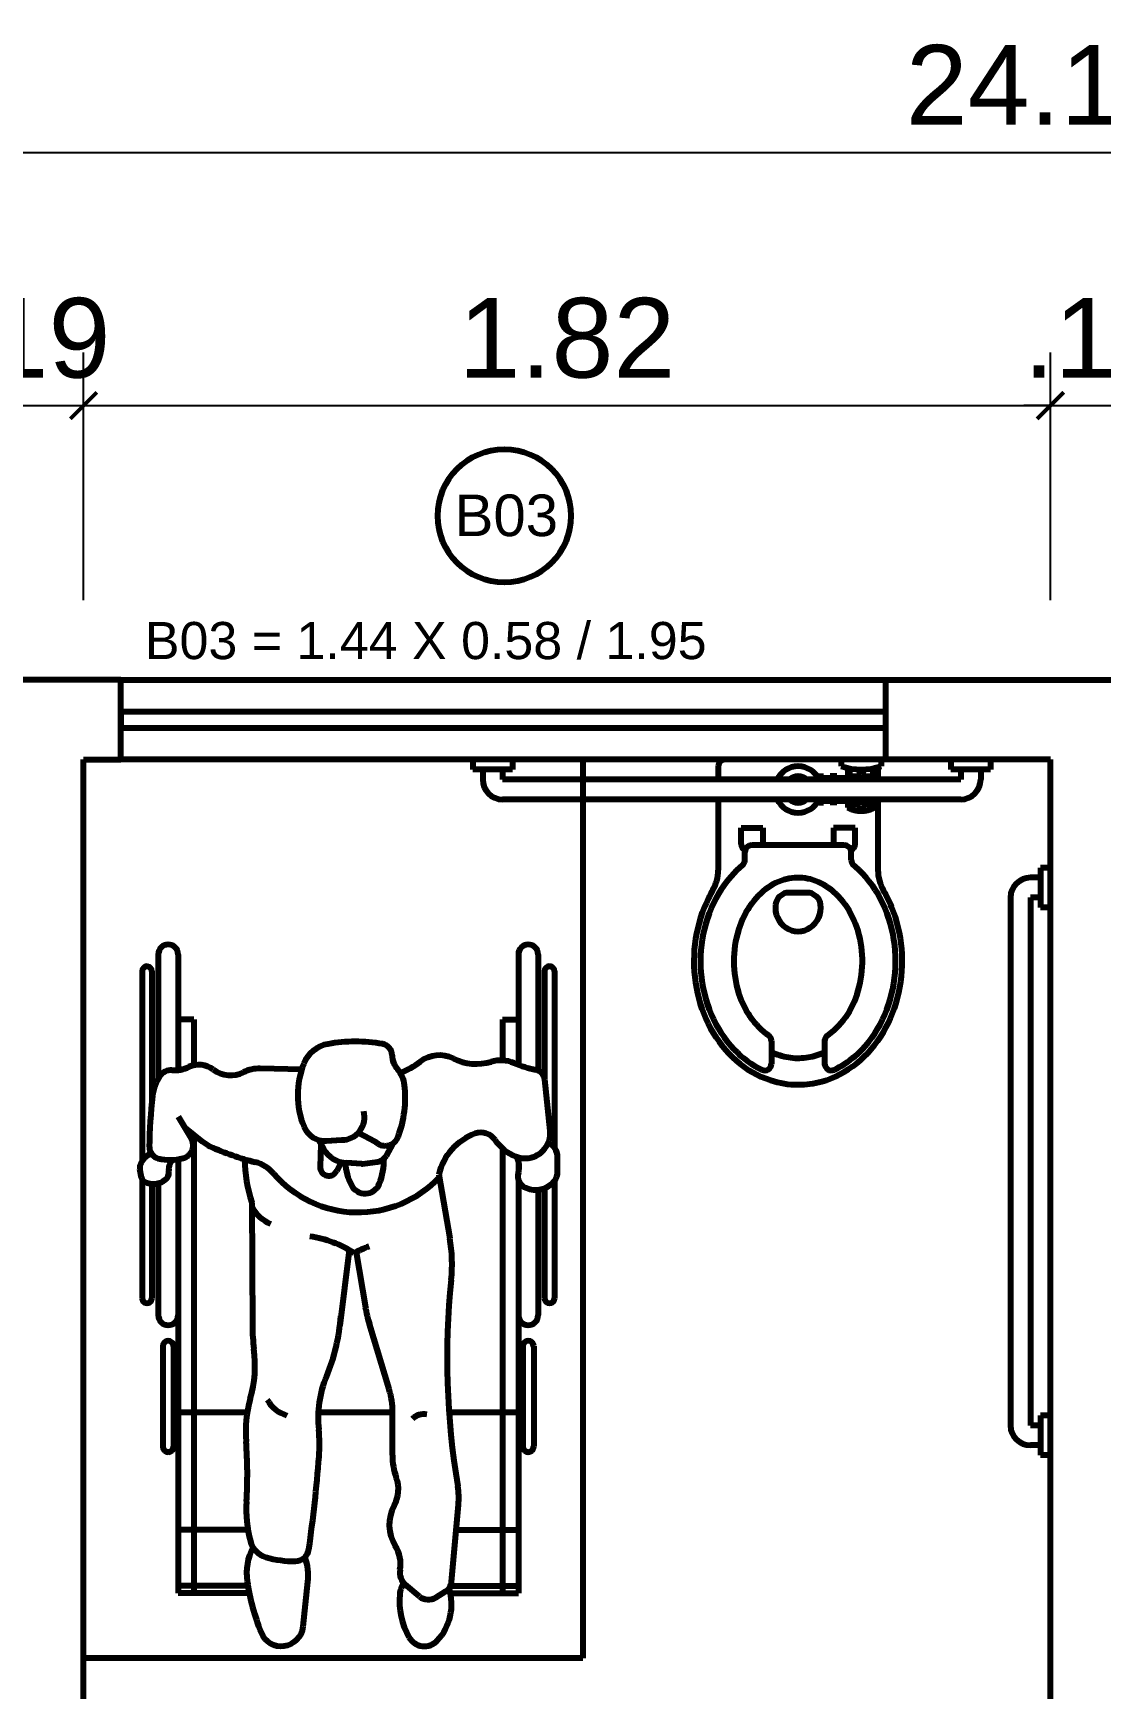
# Model space of a CAD drawing. Header units: metres. Extents: x -15851 to -15710, y 6781 to 6850.
# Drawn here: x -15739.006 to -15736.996, y 6804.268 to 6807.385 of the extents above; entities that cross this region are included whole.
import ezdxf

# ---------------------------------------------------------------- set-up
doc = ezdxf.new("R2010")
doc.units = ezdxf.units.M
doc.layers.add('cota', color=18, linetype='Continuous', lineweight=9)
doc.layers.add('parede', color=8, linetype='Continuous', lineweight=80)
doc.styles.add('AMBI', font='arial.ttf')
doc.styles.add('arial', font='arial.ttf')
doc.dimstyles.new('1-50', dxfattribs={"dimtxt": 0.15, "dimasz": 0.05, "dimexe": 0.1, "dimexo": 0.15, "dimgap": 0.05, "dimtad": 1, "dimzin": 4, "dimdsep": 46, "dimtxsty": 'arial', "dimblk": 'ARCHTICK', "dimcen": 0, "dimdle": 0.08, "dimclrd": 256, "dimclre": 256, "dimclrt": 256, "dimadec": 1, "dimazin": 0, "dimtfac": 1, "dimtix": 1, "dimtmove": 0, "dimatfit": 0, "dimldrblk": 'ARCHTICK', "dimfxl": 1, "dimtolj": 1, "dimarcsym": 0})

# ---------------------------------------------------------------- blocks, each defined once
blk = doc.blocks.new('asdf')
at = {"layer": 'parede'}
for p, q in [((-15950.4837, 6806.1675), (-15950.9337, 6806.1675)), ((-15950.4837, 6806.1675), (-15949.0437, 6806.1675)), ((-15950.4837, 6806.0175), (-15950.4837, 6806.1675)), ((-15949.0437, 6806.0175), (-15949.0437, 6806.1675)), ((-15949.0437, 6806.1675), (-15948.5187, 6806.1675)), ((-15950.5537, 6802.7175), (-15950.5537, 6806.0175)), ((-15950.5537, 6806.0175), (-15950.4837, 6806.0175)), ((-15949.0437, 6806.0175), (-15950.4837, 6806.0175)), ((-15949.8212, 6806.0175), (-15949.8212, 6805.9987)), ((-15949.7462, 6806.0175), (-15949.7462, 6805.9987)), ((-15949.1275, 6806.0175), (-15949.1275, 6806.005)), ((-15949.0525, 6806.0175), (-15949.0525, 6806.005)), ((-15948.7337, 6806.0175), (-15949.0437, 6806.0175)), ((-15948.9212, 6806.0175), (-15948.9212, 6805.9987)), ((-15948.8462, 6806.0175), (-15948.8462, 6805.9987)), ((-15948.7337, 6802.7175), (-15948.7337, 6806.0175)), ((-15949.7462, 6805.9987), (-15949.8212, 6805.9987)), ((-15949.8024, 6805.9987), (-15949.8024, 6805.98)), ((-15949.7649, 6805.9987), (-15949.7649, 6805.98)), ((-15948.9024, 6805.98), (-15949.7649, 6805.98)), ((-15949.1726, 6805.986), (-15949.1607, 6805.986)), ((-15949.1607, 6805.986), (-15949.1607, 6805.98)), ((-15949.1607, 6805.9829), (-15949.1482, 6805.9829)), ((-15949.1482, 6805.986), (-15949.1482, 6805.98)), ((-15949.1357, 6805.986), (-15949.1482, 6805.986)), ((-15949.1357, 6805.986), (-15949.1357, 6805.98)), ((-15949.1357, 6805.9829), (-15949.065, 6805.9829)), ((-15949.115, 6806.0015), (-15949.115, 6805.9829)), ((-15949.1118, 6806.0008), (-15949.1118, 6805.9891)), ((-15949.1087, 6805.986), (-15949.0962, 6805.986)), ((-15949.0931, 6805.9988), (-15949.0931, 6805.9891)), ((-15949.0868, 6805.9988), (-15949.0868, 6805.9891)), ((-15949.0837, 6805.986), (-15949.0712, 6805.986)), ((-15949.0681, 6806.0008), (-15949.0681, 6805.9891)), ((-15949.065, 6806.0015), (-15949.065, 6805.9829)), ((-15948.8462, 6805.9987), (-15948.9212, 6805.9987)), ((-15948.9024, 6805.9987), (-15948.9024, 6805.98)), ((-15948.8649, 6805.9987), (-15948.8649, 6805.98)), ((-15948.9024, 6805.9425), (-15949.7649, 6805.9425)), ((-15949.1726, 6805.9365), (-15949.1607, 6805.9365)), ((-15949.1607, 6805.9425), (-15949.1607, 6805.9365)), ((-15949.1607, 6805.9396), (-15949.1482, 6805.9396)), ((-15949.1482, 6805.9425), (-15949.1482, 6805.9365)), ((-15949.1357, 6805.9365), (-15949.1482, 6805.9365)), ((-15949.1357, 6805.9425), (-15949.1357, 6805.9365)), ((-15949.1357, 6805.9396), (-15949.065, 6805.9396)), ((-15949.115, 6805.9396), (-15949.115, 6805.9271)), ((-15949.1118, 6805.9302), (-15949.1118, 6805.9255)), ((-15949.1087, 6805.9333), (-15949.0962, 6805.9333)), ((-15949.0931, 6805.9302), (-15949.0931, 6805.9209)), ((-15949.0868, 6805.9302), (-15949.0868, 6805.9209)), ((-15949.0837, 6805.9333), (-15949.0712, 6805.9333)), ((-15949.0681, 6805.9302), (-15949.0681, 6805.9255)), ((-15949.065, 6805.9396), (-15949.065, 6805.9271)), ((-15948.7524, 6805.7953), (-15948.7712, 6805.7953)), ((-15948.7524, 6805.814), (-15948.7524, 6805.739)), ((-15948.7337, 6805.814), (-15948.7524, 6805.814)), ((-15948.8087, 6805.7578), (-15948.8087, 6804.764)), ((-15948.7712, 6805.7578), (-15948.7712, 6804.764)), ((-15948.7524, 6805.7578), (-15948.7712, 6805.7578)), ((-15948.7337, 6805.739), (-15948.7524, 6805.739)), ((-15950.4131, 6805.6507), (-15950.4131, 6805.4171)), ((-15950.3757, 6805.6507), (-15950.3757, 6805.433)), ((-15949.7352, 6805.6507), (-15949.7352, 6805.4429)), ((-15949.6979, 6805.6507), (-15949.6979, 6805.4321)), ((-15950.4437, 6805.619), (-15950.4437, 6805.2606)), ((-15950.425, 6805.619), (-15950.425, 6805.3743)), ((-15949.686, 6805.619), (-15949.686, 6805.4169)), ((-15949.6673, 6805.619), (-15949.6673, 6805.2869)), ((-15950.3459, 6805.528), (-15950.3757, 6805.528)), ((-15950.3459, 6805.528), (-15950.3459, 6805.442)), ((-15949.7651, 6805.528), (-15949.7651, 6805.4511)), ((-15949.7651, 6805.528), (-15949.7352, 6805.528)), ((-15950.1431, 6805.4341), (-15950.2213, 6805.4358)), ((-15949.6754, 6805.3194), (-15949.6857, 6805.4153)), ((-15950.3757, 6805.3454), (-15950.3511, 6805.3046)), ((-15950.3634, 6805.325), (-15950.3303, 6805.2984)), ((-15950.3576, 6805.3203), (-15950.3606, 6805.3203)), ((-15950.3459, 6805.3109), (-15950.3459, 6804.4478)), ((-15950.1116, 6805.3015), (-15950.102, 6805.2848)), ((-15950.0968, 6805.2998), (-15950.0677, 6805.3013)), ((-15949.9715, 6805.2948), (-15949.9841, 6805.2717)), ((-15950.4452, 6805.2585), (-15950.438, 6805.2683)), ((-15950.3757, 6805.265), (-15950.3757, 6804.4478)), ((-15950.1068, 6805.2932), (-15950.1084, 6805.2508)), ((-15949.7651, 6805.2857), (-15949.7651, 6804.4478)), ((-15949.7352, 6805.2633), (-15949.7352, 6805.2405)), ((-15949.6613, 6805.2417), (-15949.6614, 6805.2691)), ((-15950.4448, 6805.2305), (-15950.4479, 6805.2467)), ((-15950.0691, 6805.2597), (-15950.0771, 6805.243)), ((-15950.0304, 6805.2566), (-15950.0585, 6805.2581)), ((-15950.0284, 6805.2567), (-15950.0007, 6805.2604)), ((-15949.8848, 6805.2364), (-15949.8643, 6805.1162)), ((-15950.4437, 6805.2273), (-15950.4437, 6805.0031)), ((-15950.425, 6805.2189), (-15950.425, 6805.0031)), ((-15950.4131, 6805.22), (-15950.4131, 6804.9714)), ((-15949.7352, 6805.2268), (-15949.7352, 6804.4478)), ((-15949.6979, 6805.2076), (-15949.6979, 6804.9714)), ((-15949.686, 6805.2106), (-15949.686, 6805.0031)), ((-15949.6673, 6805.2244), (-15949.6673, 6805.0031)), ((-15950.2371, 6805.1839), (-15950.2359, 6804.951)), ((-15950.0535, 6805.0939), (-15950.0711, 6804.9521)), ((-15950.0407, 6805.0901), (-15950.0233, 6804.9868)), ((-15949.9784, 6804.8322), (-15950.0156, 6804.9543)), ((-15950.4045, 6804.913), (-15950.4045, 6804.724)), ((-15950.3842, 6804.913), (-15950.3842, 6804.724)), ((-15949.7267, 6804.913), (-15949.7267, 6804.724)), ((-15949.7064, 6804.913), (-15949.7064, 6804.724)), ((-15950.2455, 6804.7885), (-15950.3757, 6804.7885)), ((-15949.972, 6804.7885), (-15950.1119, 6804.7885)), ((-15949.9723, 6804.7077), (-15949.972, 6804.7882)), ((-15949.7352, 6804.7885), (-15949.8657, 6804.7885)), ((-15948.7524, 6804.764), (-15948.7712, 6804.764)), ((-15948.7337, 6804.7828), (-15948.7524, 6804.7828)), ((-15948.7524, 6804.7828), (-15948.7524, 6804.7078)), ((-15948.7524, 6804.7265), (-15948.7712, 6804.7265)), ((-15948.7337, 6804.7078), (-15948.7524, 6804.7078)), ((-15949.861, 6804.4692), (-15949.848, 6804.6147)), ((-15950.2444, 6804.5672), (-15950.3757, 6804.5672)), ((-15949.8522, 6804.5672), (-15949.7352, 6804.5672)), ((-15950.2444, 6804.4619), (-15950.3757, 6804.4619)), ((-15950.1406, 6804.3851), (-15950.1314, 6804.4693)), ((-15949.9215, 6804.442), (-15949.9481, 6804.4643)), ((-15949.8905, 6804.4399), (-15949.8717, 6804.4518)), ((-15949.8629, 6804.4619), (-15949.7352, 6804.4619)), ((-15950.2418, 6804.4478), (-15950.3757, 6804.4478)), ((-15949.8631, 6804.4478), (-15949.7352, 6804.4478))]:
    blk.add_line(p, q, dxfattribs=at)
at = {"layer": 'parede', "linetype": 'ByBlock', "ltscale": 0.15}
for p, q in [((-15949.0437, 6806.1075), (-15950.4837, 6806.1075)), ((-15950.4837, 6806.1075), (-15950.4837, 6806.0775)), ((-15949.0437, 6806.0775), (-15949.0437, 6806.1075)), ((-15950.4837, 6806.0775), (-15949.0437, 6806.0775))]:
    blk.add_line(p, q, dxfattribs=at)
at = {"layer": 'parede', "ltscale": 0.15}
for p, q in [((-15949.6139, 6806.0175), (-15949.6139, 6804.3257)), ((-15949.6139, 6804.3257), (-15950.5537, 6804.3257))]:
    blk.add_line(p, q, dxfattribs=at)
at = {"layer": 'parede', "linetype": 'Continuous'}
for p, q in [((-15949.0525, 6806.0175), (-15949.3466, 6806.0175)), ((-15949.3591, 6806.005), (-15949.3591, 6805.98)), ((-15949.0583, 6806.0031), (-15949.0583, 6805.98)), ((-15949.3591, 6805.9425), (-15949.3591, 6805.8091)), ((-15949.0583, 6805.9425), (-15949.0583, 6805.8091)), ((-15949.316, 6805.8583), (-15949.316, 6805.8887)), ((-15949.316, 6805.8887), (-15949.2753, 6805.8887)), ((-15949.2753, 6805.8887), (-15949.2753, 6805.8583)), ((-15949.1014, 6805.8887), (-15949.1421, 6805.8887)), ((-15949.1421, 6805.8887), (-15949.1421, 6805.8583)), ((-15949.1014, 6805.8583), (-15949.1014, 6805.8887)), ((-15949.1212, 6805.8564), (-15949.2962, 6805.8564)), ((-15949.3087, 6805.8283), (-15949.3087, 6805.8439)), ((-15949.1087, 6805.8283), (-15949.1087, 6805.8439)), ((-15949.2587, 6805.4879), (-15949.2587, 6805.4448))]:
    blk.add_line(p, q, dxfattribs=at)
at = {"layer": 'parede'}
for points in [[(-15949.1945, 6805.98), (-15949.1962, 6805.9829), (-15949.2212, 6805.9829), (-15949.2229, 6805.98)], [(-15949.2229, 6805.9425), (-15949.2212, 6805.9396), (-15949.1962, 6805.9396), (-15949.1945, 6805.9425)]]:
    blk.add_lwpolyline(points, dxfattribs=at)
at = {"layer": 'parede', "linetype": 'Continuous', "flags": 128}
for points in [[(-15949.1663, 6805.7449, 0.377621), (-15949.1911, 6805.7668), (-15949.2263, 6805.7668, 0.377621), (-15949.2511, 6805.7449)], [(-15949.1532, 6805.4983, 0.248891), (-15949.1587, 6805.4879), (-15949.1587, 6805.4448, 0.551149), (-15949.1408, 6805.4336)]]:
    blk.add_lwpolyline(points, format="xyb", dxfattribs=at)
at = {"layer": 'parede'}
blk.add_circle((-15949.7616, 6806.4764), 0.1254, dxfattribs=at)
at = {"layer": 'parede', "linetype": 'Continuous'}
for centre, radius, start, end in [((-15949.3466, 6806.005), 0.0125, 90, 180), ((-15949.3035, 6805.8583), 0.0125, 180, 247.3817), ((-15949.2962, 6805.8439), 0.0125, 90, 180), ((-15949.2878, 6805.8583), 0.0125, 350.9999, 0), ((-15949.1296, 6805.8583), 0.0125, 180, 189.0001), ((-15949.1212, 6805.8439), 0.0125, 0, 90), ((-15949.1139, 6805.8583), 0.0125, 292.6183, 0), ((-15949.3212, 6805.8283), 0.0125, 309.6473, 0), ((-15949.0962, 6805.8283), 0.0125, 180, 230.3906), ((-15949.4341, 6805.8091), 0.075, 329.4655, 0), ((-15948.9833, 6805.8091), 0.075, 180, 210.5285), ((-15949.2712, 6805.4879), 0.0125, 0, 55.8586), ((-15949.2712, 6805.4448), 0.0125, 244.5524, 0)]:
    blk.add_arc(centre, radius, start, end, dxfattribs=at)
at = {"layer": 'parede'}
for centre, radius, start, end in [((-15949.7649, 6805.98), 0.0375, 180, 270), ((-15949.2087, 6805.9612), 0.0437, 25.3769, 154.6231), ((-15949.2087, 6805.9612), 0.025, 48.5904, 131.4096), ((-15949.09, 6806.1144), 0.1156, 251.0754, 288.9246), ((-15949.0806, 6805.9612), 0.0406, 147.7958, 152.5136), ((-15949.1087, 6805.9891), 0.00313, 180, 270), ((-15949.0962, 6805.9891), 0.00313, 270, 0), ((-15949.0837, 6805.9891), 0.00313, 180, 270), ((-15949.0712, 6805.9891), 0.00313, 270, 0), ((-15949.0993, 6805.9612), 0.0406, 27.4869, 32.2048), ((-15948.9024, 6805.98), 0.0375, 270, 0), ((-15949.2087, 6805.9612), 0.0437, 205.3769, 334.6231), ((-15949.2087, 6805.9612), 0.025, 228.5904, 311.4096), ((-15949.0806, 6805.9612), 0.0406, 207.4864, 212.2042), ((-15949.09, 6805.974), 0.0531, 241.9275, 298.0725), ((-15949.1087, 6805.9302), 0.00313, 90, 180), ((-15949.0962, 6805.9302), 0.00313, 0, 90), ((-15949.0837, 6805.9302), 0.00313, 90, 180), ((-15949.0712, 6805.9302), 0.00313, 0, 90), ((-15949.0993, 6805.9612), 0.0406, 327.7952, 332.5131), ((-15948.7712, 6805.7578), 0.0375, 90, 180), ((-15950.3944, 6805.6507), 0.0187, 0, 180), ((-15949.7166, 6805.6507), 0.0187, 0, 180), ((-15950.4343, 6805.619), 0.00933, 0, 180), ((-15949.6766, 6805.619), 0.00933, 0, 180), ((-15950.0832, 6805.4225), 0.0604, 100.0443, 158.1335), ((-15950.0417, 6805.1886), 0.2979, 80.2167, 100.0443), ((-15949.9948, 6805.4606), 0.0219, 0.9535, 80.2167), ((-15949.9317, 6805.4616), 0.0412, 180.9535, 221.3289), ((-15949.884, 6805.4017), 0.0591, 63.5166, 127.5222), ((-15949.8142, 6805.5417), 0.0972, 243.5166, 286.5694), ((-15949.7683, 6805.3871), 0.0641, 67.1485, 106.5694), ((-15950.3429, 6805.3756), 0.0815, 145.4123, 173.5457), ((-15950.3893, 6805.4076), 0.0251, 86.2268, 145.4123), ((-15950.3834, 6805.4978), 0.0653, 266.2268, 295.2149), ((-15950.3364, 6805.3981), 0.0449, 53.1315, 115.2149), ((-15950.2768, 6805.4776), 0.0545, 233.1315, 296.463), ((-15950.2228, 6805.3691), 0.0667, 88.7191, 116.463), ((-15949.9928, 6805.3862), 0.1578, 158.1335, 202.3739), ((-15950.0031, 6805.3988), 0.0539, 6.4099, 41.3289), ((-15950.0048, 6805.5591), 0.1393, 289.7257, 307.5222), ((-15949.6595, 6805.6452), 0.216, 247.1485, 258.553), ((-15949.7065, 6805.413), 0.0209, 6.1738, 78.553), ((-15950.1598, 6805.3812), 0.2116, 339.5864, 6.4099), ((-15949.4665, 6805.2764), 0.9635, 173.5457, 179.2953), ((-15950.0991, 6805.3424), 0.0428, 202.3739, 273.0345), ((-15950.0677, 6805.3441), 0.0428, 270, 15.4377), ((-15950.3728, 6805.2915), 0.0254, 284.3528, 31.0291), ((-15950.2877, 6805.3512), 0.0679, 231.1007, 245.8172), ((-15950.2197, 6804.9246), 0.4304, 59.1701, 64.8848), ((-15949.9858, 6805.3164), 0.0259, 239.1701, 339.5864), ((-15949.7799, 6805.2121), 0.1077, 109.9444, 166.9452), ((-15949.8056, 6805.2829), 0.0324, 34.5485, 109.9444), ((-15949.7082, 6805.3499), 0.0857, 214.5485, 248.1434), ((-15949.7225, 6805.3143), 0.0474, 248.1434, 6.1738), ((-15949.692, 6805.2689), 0.0306, 0.3734, 64.0963), ((-15950.4274, 6805.2606), 0.0131, 76.4185, 143.805), ((-15950.4079, 6805.288), 0.022, 179.2953, 256.2891), ((-15950.3903, 6805.3599), 0.096, 256.2891, 284.3528), ((-15950.3648, 6805.2452), 0.0288, 139.4894, 187.8265), ((-15950.1001, 6805.7689), 0.5257, 245.8172, 255.644), ((-15949.9801, 6805.2678), 0.2704, 180.5698, 198.0744), ((-15950.0558, 6805.3112), 0.0532, 209.7251, 267.1058), ((-15950.0036, 6805.2824), 0.0222, 277.5231, 331.3712), ((-15950.117, 6805.266), 0.1289, 338.468, 0.2381), ((-15949.7771, 6805.2519), 0.0434, 344.409, 23.6829), ((-15950.4329, 6805.2495), 0.0152, 143.805, 190.699), ((-15950.409, 6805.2392), 0.0158, 307.78, 7.8265), ((-15950.247, 6805.195), 0.0666, 40.6612, 75.644), ((-15950.0369, 6805.3754), 0.2103, 220.6612, 316.6858), ((-15950.092, 6805.2502), 0.0164, 177.8272, 334.231), ((-15949.9543, 6805.2652), 0.1072, 183.7076, 207.295), ((-15950.0298, 6805.2677), 0.0111, 267.1058, 277.5231), ((-15949.7116, 6805.2336), 0.0246, 164.409, 246.7071), ((-15949.6886, 6805.2416), 0.0273, 320.9982, 0.3734), ((-15950.4338, 6805.2325), 0.0112, 190.699, 244.4064), ((-15950.4224, 6805.2565), 0.0377, 244.4064, 307.78), ((-15950.0239, 6805.2293), 0.0289, 207.295, 338.468), ((-15949.7031, 6805.2533), 0.0461, 246.7071, 320.9982), ((-15950.1781, 6805.2042), 0.0652, 205.1049, 248.8275), ((-15950.1603, 6804.9078), 0.2146, 57.274, 81.2195), ((-15950.1492, 6805.0675), 0.2891, 354.1619, 9.6849), ((-15949.9463, 6804.9026), 0.21, 109.3703, 117.8163), ((-15948.4115, 6804.8898), 1.4578, 174.1619, 189.4895), ((-15950.4343, 6805.0031), 0.00933, 180, 0), ((-15949.7664, 6805.0302), 0.2606, 189.5756, 196.9445), ((-15949.6766, 6805.0031), 0.00933, 180, 0), ((-15950.3944, 6804.9714), 0.0187, 180, 0), ((-15949.8889, 6804.9528), 0.347, 180.312, 187.4493), ((-15950.4355, 6804.9973), 0.3672, 337.3879, 355.668), ((-15949.7166, 6804.9714), 0.0187, 180, 0), ((-15950.3944, 6804.913), 0.0102, 0, 180), ((-15949.7166, 6804.913), 0.0102, 0, 180), ((-15950.4646, 6804.8776), 0.2336, 344.1699, 7.4493), ((-15949.9083, 6804.7777), 0.204, 157.3879, 186.056), ((-15950.1204, 6804.7889), 0.1484, 359.7461, 16.9445), ((-15950.0197, 6804.7514), 0.2288, 164.1699, 184.4975), ((-15950.1544, 6804.8415), 0.0609, 208.693, 254.3358), ((-15949.9133, 6804.755), 0.03, 79.3771, 135.3134), ((-15948.7712, 6804.764), 0.0375, 180, 270), ((-15951.0364, 6804.6715), 0.791, 356.3024, 4.4975), ((-15950.3877, 6804.7269), 0.2782, 355.583, 6.056), ((-15950.3944, 6804.724), 0.0102, 180, 0), ((-15952.7923, 6804.9126), 2.6899, 351.839, 355.583), ((-15949.8513, 6804.7071), 0.1211, 179.7461, 200.1272), ((-15949.7166, 6804.724), 0.0102, 180, 0), ((-15950.0246, 6804.6436), 0.0635, 331.1107, 20.1272), ((-15949.9845, 6804.6269), 0.1371, 354.8929, 9.4895), ((-15950.0148, 6804.6054), 0.2327, 176.3024, 194.8355), ((-15949.9036, 6804.5768), 0.0747, 151.1107, 212.0847), ((-15950.1983, 6804.5568), 0.0429, 194.8355, 253.4823), ((-15950.1404, 6804.4856), 0.1065, 152.6529, 188.261), ((-15950.159, 6804.6894), 0.1811, 253.4823, 271.2881), ((-15950.1555, 6804.5345), 0.0262, 271.2881, 351.839), ((-15950.2365, 6804.4807), 0.1057, 353.7627, 19.5493), ((-15950.0213, 6804.5031), 0.0642, 349.8776, 32.0847), ((-15949.9293, 6804.4866), 0.0292, 169.8776, 230.0692), ((-15949.8326, 6804.5303), 0.4174, 188.261, 201.9692), ((-15949.9104, 6804.4416), 0.0483, 147.7219, 174.8934), ((-15949.9616, 6804.4272), 0.1006, 317.1659, 17.4034), ((-15949.8839, 6804.4713), 0.023, 302.0961, 354.8929), ((-15949.8192, 6804.4334), 0.1398, 174.8934, 209.1731), ((-15949.9046, 6804.4623), 0.0264, 230.0692, 302.0961), ((-15950.1815, 6804.3895), 0.0412, 201.9692, 353.7627), ((-15949.9122, 6804.3815), 0.0333, 209.1731, 317.1659)]:
    blk.add_arc(centre, radius, start, end, dxfattribs=at)
at = {"layer": 'parede', "linetype": 'Continuous'}
blk.add_ellipse((-15949.2087, 6805.739), major_axis=(0, -0.0449), ratio=0.952683, start_param=4.579645, end_param=7.986726, dxfattribs=at)
for points, knots in [([(-15949.3132, 6805.8186), (-15949.3286, 6805.8059), (-15949.3422, 6805.7904), (-15949.3679, 6805.7509), (-15949.3786, 6805.7258), (-15949.3915, 6805.6726), (-15949.3937, 6805.6446), (-15949.3893, 6805.5895), (-15949.3828, 6805.5624), (-15949.3617, 6805.513), (-15949.3472, 6805.4907), (-15949.314, 6805.456), (-15949.296, 6805.4428), (-15949.2766, 6805.4335)], [3.741091, 3.741091, 3.741091, 3.741091, 4.045411, 4.045411, 4.426754, 4.426754, 4.808096, 4.808096, 5.189438, 5.189438, 5.57078, 5.57078, 5.909278, 5.909278, 5.909278, 5.909278]), ([(-15949.1532, 6805.4983), (-15949.1489, 6805.5012), (-15949.1446, 6805.5045), (-15949.1285, 6805.5189), (-15949.1175, 6805.533), (-15949.1001, 6805.5658), (-15949.0937, 6805.5847), (-15949.087, 6805.6243), (-15949.0867, 6805.645), (-15949.0921, 6805.685), (-15949.098, 6805.7041), (-15949.1144, 6805.738), (-15949.1249, 6805.7525), (-15949.1487, 6805.7755), (-15949.1617, 6805.7837), (-15949.1884, 6805.7939), (-15949.2019, 6805.7959), (-15949.229, 6805.7939), (-15949.2425, 6805.7899), (-15949.2686, 6805.7755), (-15949.2811, 6805.765), (-15949.3029, 6805.7381), (-15949.3121, 6805.7217), (-15949.3252, 6805.6852), (-15949.329, 6805.6651), (-15949.3304, 6805.6245), (-15949.328, 6805.6041), (-15949.3174, 6805.5661), (-15949.3093, 6805.5485), (-15949.2892, 6805.5191), (-15949.2771, 6805.5071), (-15949.2643, 6805.4984), (-15949.2643, 6805.4983), (-15949.2642, 6805.4983)], [0.509912, 0.509912, 0.509912, 0.509912, 0.634301, 0.634301, 1.001215, 1.001215, 1.368128, 1.368128, 1.735042, 1.735042, 2.101955, 2.101955, 2.468868, 2.468868, 2.835782, 2.835782, 3.202695, 3.202695, 3.569609, 3.569609, 3.936522, 3.936522, 4.303435, 4.303435, 4.670349, 4.670349, 5.037262, 5.037262, 5.404176, 5.404176, 5.771089, 5.771089, 5.773195, 5.773195, 5.773195, 5.773195]), ([(-15949.1408, 6805.4336), (-15949.1271, 6805.4401), (-15949.1141, 6805.4486), (-15949.083, 6805.475), (-15949.0667, 6805.4956), (-15949.0416, 6805.5424), (-15949.0329, 6805.5685), (-15949.024, 6805.6229), (-15949.024, 6805.651), (-15949.0324, 6805.7054), (-15949.041, 6805.7317), (-15949.0657, 6805.7787), (-15949.0819, 6805.7994), (-15949.102, 6805.8168), (-15949.1031, 6805.8177), (-15949.1042, 6805.8186)], [0.373937, 0.373937, 0.373937, 0.373937, 0.613333, 0.613333, 0.994675, 0.994675, 1.376017, 1.376017, 1.757359, 1.757359, 2.138701, 2.138701, 2.520043, 2.520043, 2.542071, 2.542071, 2.542071, 2.542071]), ([(-15949.3695, 6805.771), (-15949.3738, 6805.7637), (-15949.3778, 6805.756), (-15949.3925, 6805.7237), (-15949.3998, 6805.697), (-15949.4062, 6805.6425), (-15949.4052, 6805.6145), (-15949.3952, 6805.5607), (-15949.3861, 6805.5348), (-15949.3606, 6805.4882), (-15949.3443, 6805.4674), (-15949.306, 6805.434), (-15949.284, 6805.4214), (-15949.2438, 6805.4083), (-15949.2263, 6805.4055), (-15949.2087, 6805.4055), (-15949.1937, 6805.4055), (-15949.1788, 6805.4075), (-15949.1406, 6805.418), (-15949.1182, 6805.4297), (-15949.0788, 6805.4614), (-15949.0617, 6805.4814), (-15949.0347, 6805.5269), (-15949.0248, 6805.5523), (-15949.0131, 6805.6057), (-15949.0112, 6805.6336), (-15949.0159, 6805.6884), (-15949.0223, 6805.7154), (-15949.037, 6805.7509), (-15949.0421, 6805.7612), (-15949.0479, 6805.771)], [4.092165, 4.092165, 4.092165, 4.092165, 4.209542, 4.209542, 4.571964, 4.571964, 4.934387, 4.934387, 5.296809, 5.296809, 5.659232, 5.659232, 6.021654, 6.021654, 6.283185, 6.283185, 6.283185, 6.506079, 6.506079, 6.868501, 6.868501, 7.230924, 7.230924, 7.593347, 7.593347, 7.955769, 7.955769, 8.318192, 8.318192, 8.474231, 8.474231, 8.474231, 8.474231]), ([(-15949.2587, 6805.4666), (-15949.2575, 6805.4661), (-15949.2564, 6805.4656), (-15949.2446, 6805.4606), (-15949.2337, 6805.4577), (-15949.2117, 6805.455), (-15949.2006, 6805.4553), (-15949.1791, 6805.4588), (-15949.1688, 6805.462), (-15949.1587, 6805.4666)], [5.9223238, 5.9223238, 5.9223238, 5.9223238, 5.9481799, 5.9481799, 6.1834525, 6.1834525, 6.418725, 6.418725, 6.6440049, 6.6440049, 6.6440049, 6.6440049])]:
    blk.add_open_spline(points, degree=3, knots=knots, dxfattribs=at)
at = {"layer": 'parede', "style": 'AMBI'}
blk.add_text('B03', height=0.07833, rotation=360, dxfattribs=at).set_placement((-15949.8552, 6806.4382))
blk.add_text('B03 = 1.44 X 0.58 / 1.95', height=0.07, dxfattribs=at).set_placement((-15950.4383, 6806.2066))
blk = doc.blocks.new('_ArchTick')
at = {"color": 0, "linetype": 'ByBlock', "const_width": 0.15}
blk.add_lwpolyline([(-0.5, -0.5), (0.5, 0.5)], dxfattribs=at)
blk = doc.blocks.new('*D295')
at = {"layer": 'cota', "lineweight": -2, "transparency": 16777216}
for p, q in [((-15739.1011, 6806.3175), (-15739.1011, 6806.784)), ((-15738.9111, 6806.3175), (-15738.9111, 6806.784)), ((-15739.1011, 6806.684), (-15739.1511, 6806.684)), ((-15739.1011, 6806.684), (-15738.9111, 6806.684)), ((-15738.9111, 6806.684), (-15738.8611, 6806.684))]:
    blk.add_line(p, q, dxfattribs=at)
at = {"layer": 'Defpoints', "color": 0, "transparency": 16777216}
for p in [(-15738.9111, 6806.684), (-15739.1011, 6806.1675), (-15738.9111, 6806.1675)]:
    blk.add_point(p, dxfattribs=at)
at = {"layer": 'cota', "lineweight": -2, "transparency": 16777216, "xscale": 0.05, "yscale": 0.05, "zscale": 0.05}
blk.add_blockref('_ArchTick', (-15739.1011, 6806.684), dxfattribs=at)
at = {"layer": 'cota', "lineweight": -2, "transparency": 16777216, "xscale": 0.05, "yscale": 0.05, "zscale": 0.05, "rotation": 180}
blk.add_blockref('_ArchTick', (-15738.9111, 6806.684), dxfattribs=at)
at = {"layer": 'cota', "transparency": 16777216, "insert": (-15739.0061, 6806.8106), "char_height": 0.15, "attachment_point": 5, "style": 'arial'}
blk.add_mtext('\\A1;.19', dxfattribs=at)
blk = doc.blocks.new('*D296')
at = {"layer": 'cota', "lineweight": -2, "transparency": 16777216}
for p, q in [((-15738.9111, 6806.3175), (-15738.9111, 6806.784)), ((-15737.0911, 6806.3175), (-15737.0911, 6806.784)), ((-15738.9911, 6806.684), (-15737.0111, 6806.684))]:
    blk.add_line(p, q, dxfattribs=at)
at = {"layer": 'Defpoints', "color": 0, "transparency": 16777216}
for p in [(-15737.0911, 6806.684), (-15738.9111, 6806.1675), (-15737.0911, 6806.1675)]:
    blk.add_point(p, dxfattribs=at)
at = {"layer": 'cota', "lineweight": -2, "transparency": 16777216, "xscale": 0.05, "yscale": 0.05, "zscale": 0.05, "rotation": 180}
blk.add_blockref('_ArchTick', (-15738.9111, 6806.684), dxfattribs=at)
at = {"layer": 'cota', "lineweight": -2, "transparency": 16777216, "xscale": 0.05, "yscale": 0.05, "zscale": 0.05}
blk.add_blockref('_ArchTick', (-15737.0911, 6806.684), dxfattribs=at)
at = {"layer": 'cota', "transparency": 16777216, "insert": (-15738.0011, 6806.8106), "char_height": 0.15, "attachment_point": 5, "style": 'arial'}
blk.add_mtext('\\A1;1.82', dxfattribs=at)
blk = doc.blocks.new('*D297')
at = {"layer": 'cota', "lineweight": -2, "transparency": 16777216}
for p, q in [((-15737.0911, 6806.3175), (-15737.0911, 6806.784)), ((-15736.9011, 6806.3175), (-15736.9011, 6806.784)), ((-15737.0911, 6806.684), (-15737.1411, 6806.684)), ((-15737.0911, 6806.684), (-15736.9011, 6806.684)), ((-15736.9011, 6806.684), (-15736.8511, 6806.684))]:
    blk.add_line(p, q, dxfattribs=at)
at = {"layer": 'Defpoints', "color": 0, "transparency": 16777216}
for p in [(-15736.9011, 6806.684), (-15737.0911, 6806.1675), (-15736.9011, 6806.1675)]:
    blk.add_point(p, dxfattribs=at)
at = {"layer": 'cota', "lineweight": -2, "transparency": 16777216, "xscale": 0.05, "yscale": 0.05, "zscale": 0.05}
blk.add_blockref('_ArchTick', (-15737.0911, 6806.684), dxfattribs=at)
at = {"layer": 'cota', "lineweight": -2, "transparency": 16777216, "xscale": 0.05, "yscale": 0.05, "zscale": 0.05, "rotation": 180}
blk.add_blockref('_ArchTick', (-15736.9011, 6806.684), dxfattribs=at)
at = {"layer": 'cota', "transparency": 16777216, "insert": (-15736.9961, 6806.8106), "char_height": 0.15, "attachment_point": 5, "style": 'arial'}
blk.add_mtext('\\A1;.19', dxfattribs=at)
blk = doc.blocks.new('*D306')
at = {"layer": 'cota', "lineweight": -2, "transparency": 16777216}
for p, q in [((-15749.1811, 6806.834), (-15749.1811, 6807.2602)), ((-15725.0211, 6806.834), (-15725.0211, 6807.2602)), ((-15749.2611, 6807.1602), (-15724.9411, 6807.1602))]:
    blk.add_line(p, q, dxfattribs=at)
at = {"layer": 'Defpoints', "color": 0, "transparency": 16777216}
for p in [(-15725.0211, 6807.1602), (-15749.1811, 6806.684), (-15725.0211, 6806.684)]:
    blk.add_point(p, dxfattribs=at)
at = {"layer": 'cota', "lineweight": -2, "transparency": 16777216, "xscale": 0.05, "yscale": 0.05, "zscale": 0.05, "rotation": 180}
blk.add_blockref('_ArchTick', (-15749.1811, 6807.1602), dxfattribs=at)
at = {"layer": 'cota', "lineweight": -2, "transparency": 16777216, "xscale": 0.05, "yscale": 0.05, "zscale": 0.05}
blk.add_blockref('_ArchTick', (-15725.0211, 6807.1602), dxfattribs=at)
at = {"layer": 'cota', "transparency": 16777216, "insert": (-15737.1011, 6807.2868), "char_height": 0.15, "attachment_point": 5, "style": 'arial'}
blk.add_mtext('\\A1;24.16', dxfattribs=at)

msp = doc.modelspace()

# ---------------------------------------------------------------- block references
at = {"layer": 'parede'}
msp.add_blockref('asdf', (211.6426, 0), dxfattribs=at)

# ---------------------------------------------------------------- dimensions: what is measured, and where the dimension line sits
at = {"layer": 'cota'}
dim = msp.add_linear_dim(base=(-15725.0211, 6807.1602), p1=(-15749.1811, 6806.684), p2=(-15725.0211, 6806.684), dimstyle='1-50', dxfattribs=at)
dim.commit()
dim.dimension.update_dxf_attribs({"geometry": '*D306', "text_midpoint": (-15737.1011, 6807.2868)})
for base, p1, p2, picture, middle in [((-15738.9111, 6806.684), (-15739.1011, 6806.1675), (-15738.9111, 6806.1675), '*D295', (-15739.0061, 6806.8106)), ((-15737.0911, 6806.684), (-15738.9111, 6806.1675), (-15737.0911, 6806.1675), '*D296', (-15738.0011, 6806.8106)), ((-15736.9011, 6806.684), (-15737.0911, 6806.1675), (-15736.9011, 6806.1675), '*D297', (-15736.9961, 6806.8106))]:
    dim = msp.add_linear_dim(base=base, p1=p1, p2=p2, dimstyle='1-50', override={"dimtmove": 1}, dxfattribs=at)
    dim.commit()
    dim.dimension.update_dxf_attribs({"geometry": picture, "text_midpoint": middle})

doc.saveas('drawing.dxf')
